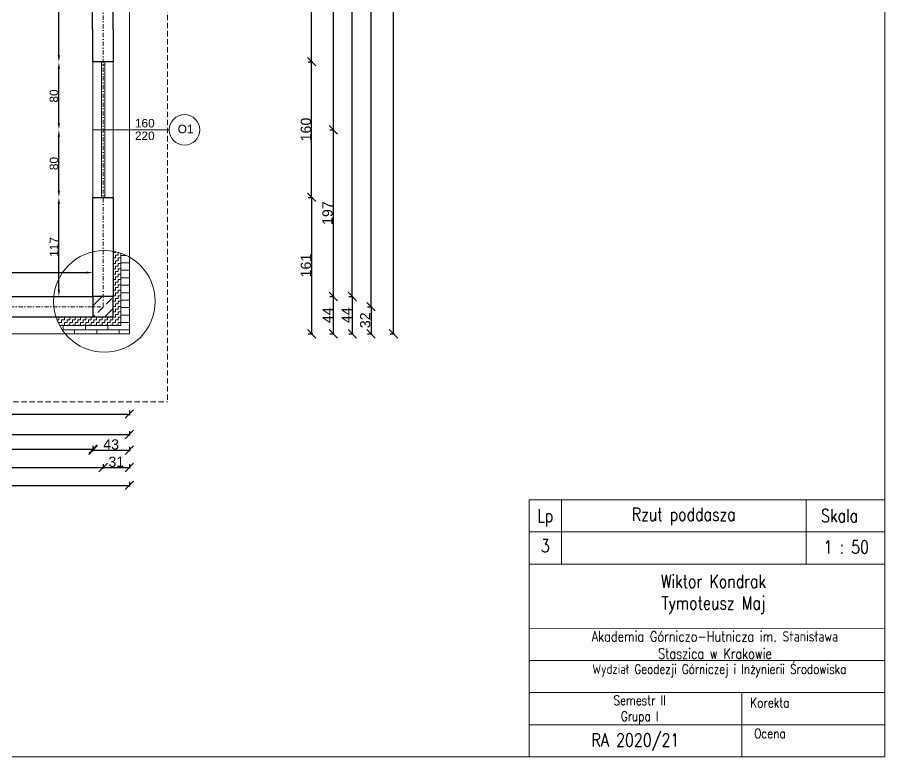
# Model space of a CAD drawing. Header units: millimetres. Extents: x -608 to 2171, y -318 to 1426.
# Drawn here: x 1148 to 2171, y -318 to 554 of the extents above; entities that cross this region are included whole.
import ezdxf

# ---------------------------------------------------------------- set-up
doc = ezdxf.new("R2010")
doc.units = ezdxf.units.MM
for name, pattern in [('ACAD_ISO02W100', [15, 12, -3]), ('DASHED2', [9.525, 6.35, -3.175]), ('KRESKAKROPKAX2', [50.8, 25.4, -12.7, 0, -12.7])]:
    doc.linetypes.add(name, pattern=pattern)
for name, color, linetype, lineweight in [('Detale', 1, 'Continuous', 30), ('osie', 7, 'KRESKAKROPKAX2', 13), ('sciany', 7, 'Continuous', 18), ('stolarka', 255, 'Continuous', 13), ('Wewnetrzne', 7, 'Continuous', 13), ('wymiary', 201, 'Continuous', 13)]:
    doc.layers.add(name, color=color, linetype=linetype, lineweight=lineweight)
doc.layers.add('Izolacja', color=7, linetype='Continuous')
doc.layers.add('Tabelka', color=7, linetype='Continuous')
doc.styles.get("Standard").update_dxf_attribs({"font": 'arial.ttf'})
doc.styles.add('styl1', font='simplex.shx', dxfattribs={"width": 0.8, "height": 125})
doc.dimstyles.new('ISO-25', dxfattribs={"dimtxt": 10, "dimasz": 8, "dimexe": 1.25, "dimexo": 0.625, "dimtad": 1, "dimdec": 0, "dimtxsty": 'Standard', "dimcen": 2.5, "dimadec": 0, "dimazin": 0, "dimtfac": 1, "dimtdec": 0, "dimtmove": 0, "dimatfit": 3, "dimfxl": 1, "dimarcsym": 0})
doc.dimstyles.new('wymiarowanie', dxfattribs={"dimtxt": 12, "dimasz": 10, "dimexe": 1.25, "dimexo": 0.625, "dimtad": 1, "dimdec": 0, "dimtxsty": 'Standard', "dimblk": 'OBLIQUE', "dimblk1": 'ARCHTICK', "dimblk2": 'OBLIQUE', "dimcen": 2.5, "dimadec": 0, "dimazin": 0, "dimtfac": 1, "dimtdec": 0, "dimtmove": 0, "dimatfit": 3, "dimldrblk": 'OBLIQUE', "dimfxl": 4, "dimfxlon": 1, "dimarcsym": 0})

# ---------------------------------------------------------------- blocks, each defined once
blk = doc.blocks.new('_Oblique')
at = {"color": 0, "linetype": 'ByBlock', "lineweight": -2}
blk.add_line((-0.5, -0.5), (0.5, 0.5), dxfattribs=at)
blk = doc.blocks.new('*D27')
at = {"layer": 'Defpoints', "color": 0, "transparency": 16777216}
for p in [(230.1, 180.4), (1280.1, 180.4), (1280.1, 1.7)]:
    blk.add_point(p, dxfattribs=at)
at = {"layer": 'wymiary', "color": 0, "lineweight": -2, "transparency": 16777216}
for p, q in [((230.1, 5.7), (230.1, 0.5)), ((230.1, 1.7), (1280.1, 1.7)), ((1280.1, 5.7), (1280.1, 0.5))]:
    blk.add_line(p, q, dxfattribs=at)
at = {"layer": 'wymiary', "color": 0, "lineweight": -2, "transparency": 16777216, "xscale": 10, "yscale": 10, "zscale": 10, "rotation": 180}
blk.add_blockref('_Oblique', (230.1, 1.7), dxfattribs=at)
at = {"layer": 'wymiary', "color": 0, "lineweight": -2, "transparency": 16777216, "xscale": 10, "yscale": 10, "zscale": 10}
blk.add_blockref('_Oblique', (1280.1, 1.7), dxfattribs=at)
at = {"layer": 'wymiary', "color": 0, "lineweight": 13, "transparency": 16777216, "insert": (755.1, 8.5), "char_height": 12, "attachment_point": 5}
blk.add_mtext('1050', dxfattribs=at)
blk = doc.blocks.new('_ArchTick')
at = {"color": 0, "linetype": 'ByBlock', "const_width": 0.15}
blk.add_lwpolyline([(-0.5, -0.5), (0.5, 0.5)], dxfattribs=at)
blk = doc.blocks.new('*D31')
at = {"layer": 'Defpoints', "color": 0, "transparency": 16777216}
for p in [(927.1, 212.4), (1249.1, 212.4), (1249.1, 22.7)]:
    blk.add_point(p, dxfattribs=at)
at = {"layer": 'wymiary', "color": 0, "lineweight": -2, "transparency": 16777216}
for p, q in [((927.1, 26.7), (927.1, 21.4)), ((927.1, 22.7), (1249.1, 22.7)), ((1249.1, 26.7), (1249.1, 21.4))]:
    blk.add_line(p, q, dxfattribs=at)
at = {"layer": 'wymiary', "color": 0, "lineweight": -2, "transparency": 16777216, "xscale": 10, "yscale": 10, "zscale": 10, "rotation": 180}
blk.add_blockref('_Oblique', (927.1, 22.7), dxfattribs=at)
at = {"layer": 'wymiary', "color": 0, "lineweight": -2, "transparency": 16777216, "xscale": 10, "yscale": 10, "zscale": 10}
blk.add_blockref('_Oblique', (1249.1, 22.7), dxfattribs=at)
at = {"layer": 'wymiary', "color": 0, "lineweight": 13, "transparency": 16777216, "insert": (1088.1, 29.4), "char_height": 12, "attachment_point": 5}
blk.add_mtext('322', dxfattribs=at)
blk = doc.blocks.new('*D32')
at = {"layer": 'Defpoints', "color": 0, "transparency": 16777216}
for p in [(1249.1, 212.4), (1280.1, 212.4), (1280.1, 22.7)]:
    blk.add_point(p, dxfattribs=at)
at = {"layer": 'wymiary', "color": 0, "lineweight": -2, "transparency": 16777216}
for p, q in [((1249.1, 26.7), (1249.1, 21.4)), ((1249.1, 22.7), (1280.1, 22.7)), ((1280.1, 26.7), (1280.1, 21.4))]:
    blk.add_line(p, q, dxfattribs=at)
at = {"layer": 'wymiary', "color": 0, "lineweight": -2, "transparency": 16777216, "xscale": 10, "yscale": 10, "zscale": 10, "rotation": 180}
blk.add_blockref('_Oblique', (1249.1, 22.7), dxfattribs=at)
at = {"layer": 'wymiary', "color": 0, "lineweight": -2, "transparency": 16777216, "xscale": 10, "yscale": 10, "zscale": 10}
blk.add_blockref('_Oblique', (1280.1, 22.7), dxfattribs=at)
at = {"layer": 'wymiary', "color": 0, "lineweight": 13, "transparency": 16777216, "insert": (1264.6, 29.4), "char_height": 12, "attachment_point": 5}
blk.add_mtext('31', dxfattribs=at)
blk = doc.blocks.new('*D38')
at = {"layer": 'Defpoints', "color": 0, "transparency": 16777216}
for p in [(939.1, 224.4), (1237.1, 224.4), (1237.1, 44.4)]:
    blk.add_point(p, dxfattribs=at)
at = {"layer": 'wymiary', "color": 0, "lineweight": -2, "transparency": 16777216}
for p, q in [((939.1, 48.4), (939.1, 43.2)), ((939.1, 44.4), (1237.1, 44.4)), ((1237.1, 48.4), (1237.1, 43.2))]:
    blk.add_line(p, q, dxfattribs=at)
at = {"layer": 'wymiary', "color": 0, "lineweight": -2, "transparency": 16777216, "xscale": 10, "yscale": 10, "zscale": 10, "rotation": 180}
blk.add_blockref('_Oblique', (939.1, 44.4), dxfattribs=at)
at = {"layer": 'wymiary', "color": 0, "lineweight": -2, "transparency": 16777216, "xscale": 10, "yscale": 10, "zscale": 10}
blk.add_blockref('_Oblique', (1237.1, 44.4), dxfattribs=at)
at = {"layer": 'wymiary', "color": 0, "lineweight": 13, "transparency": 16777216, "insert": (1088.1, 51.2), "char_height": 12, "attachment_point": 5}
blk.add_mtext('298', dxfattribs=at)
blk = doc.blocks.new('*D39')
at = {"layer": 'Defpoints', "color": 0, "transparency": 16777216}
for p in [(1237.1, 224.4), (1280.1, 224.4), (1280.1, 43.2)]:
    blk.add_point(p, dxfattribs=at)
at = {"layer": 'wymiary', "color": 0, "lineweight": -2, "transparency": 16777216}
for p, q in [((1237.1, 47.2), (1237.1, 41.9)), ((1237.1, 43.2), (1280.1, 43.2)), ((1280.1, 47.2), (1280.1, 41.9))]:
    blk.add_line(p, q, dxfattribs=at)
at = {"layer": 'wymiary', "color": 0, "lineweight": -2, "transparency": 16777216, "xscale": 10, "yscale": 10, "zscale": 10, "rotation": 180}
blk.add_blockref('_Oblique', (1237.1, 43.2), dxfattribs=at)
at = {"layer": 'wymiary', "color": 0, "lineweight": -2, "transparency": 16777216, "xscale": 10, "yscale": 10, "zscale": 10}
blk.add_blockref('_Oblique', (1280.1, 43.2), dxfattribs=at)
at = {"layer": 'wymiary', "color": 0, "lineweight": 13, "transparency": 16777216, "insert": (1258.6, 49.9), "char_height": 12, "attachment_point": 5}
blk.add_mtext('43', dxfattribs=at)
blk = doc.blocks.new('*D40')
at = {"layer": 'Defpoints', "color": 0, "transparency": 16777216}
for p in [(230.1, 180.4), (1280.1, 180.4), (1280.1, 61.7)]:
    blk.add_point(p, dxfattribs=at)
at = {"layer": 'wymiary', "color": 0, "lineweight": -2, "transparency": 16777216}
for p, q in [((230.1, 65.7), (230.1, 60.5)), ((230.1, 61.7), (1280.1, 61.7)), ((1280.1, 65.7), (1280.1, 60.5))]:
    blk.add_line(p, q, dxfattribs=at)
at = {"layer": 'wymiary', "color": 0, "lineweight": -2, "transparency": 16777216, "xscale": 10, "yscale": 10, "zscale": 10, "rotation": 180}
blk.add_blockref('_Oblique', (230.1, 61.7), dxfattribs=at)
at = {"layer": 'wymiary', "color": 0, "lineweight": -2, "transparency": 16777216, "xscale": 10, "yscale": 10, "zscale": 10}
blk.add_blockref('_Oblique', (1280.1, 61.7), dxfattribs=at)
at = {"layer": 'wymiary', "color": 0, "lineweight": 13, "transparency": 16777216, "insert": (755.1, 68.5), "char_height": 12, "attachment_point": 5}
blk.add_mtext('1050', dxfattribs=at)
blk = doc.blocks.new('*D41')
at = {"layer": 'Defpoints', "color": 0, "transparency": 16777216}
for p in [(230.1, 180.4), (1280.1, 180.4), (1280.1, 85.8)]:
    blk.add_point(p, dxfattribs=at)
at = {"layer": 'wymiary', "color": 0, "lineweight": -2, "transparency": 16777216}
for p, q in [((230.1, 89.8), (230.1, 84.5)), ((230.1, 85.8), (1280.1, 85.8)), ((1280.1, 89.8), (1280.1, 84.5))]:
    blk.add_line(p, q, dxfattribs=at)
at = {"layer": 'wymiary', "color": 0, "lineweight": -2, "transparency": 16777216, "xscale": 10, "yscale": 10, "zscale": 10, "rotation": 180}
blk.add_blockref('_Oblique', (230.1, 85.8), dxfattribs=at)
at = {"layer": 'wymiary', "color": 0, "lineweight": -2, "transparency": 16777216, "xscale": 10, "yscale": 10, "zscale": 10}
blk.add_blockref('_Oblique', (1280.1, 85.8), dxfattribs=at)
at = {"layer": 'wymiary', "color": 0, "lineweight": 13, "transparency": 16777216, "insert": (755.1, 92.5), "char_height": 12, "attachment_point": 5}
blk.add_mtext('1050', dxfattribs=at)
blk = doc.blocks.new('*D42')
at = {"layer": 'Defpoints', "color": 0, "transparency": 16777216}
for p in [(1280.1, 1024.4), (1591.8, 1024.4), (1280.1, 180.4)]:
    blk.add_point(p, dxfattribs=at)
at = {"layer": 'wymiary', "color": 0, "lineweight": -2, "transparency": 16777216}
for p, q in [((1587.8, 1024.4), (1593.1, 1024.4)), ((1591.8, 180.4), (1591.8, 1024.4)), ((1587.8, 180.4), (1593.1, 180.4))]:
    blk.add_line(p, q, dxfattribs=at)
at = {"layer": 'wymiary', "color": 0, "lineweight": -2, "transparency": 16777216, "xscale": 10, "yscale": 10, "zscale": 10}
for p, rotation in [((1591.8, 1024.4), 90), ((1591.8, 180.4), 270)]:
    blk.add_blockref('_Oblique', p, dxfattribs=dict(at, rotation=rotation))
at = {"layer": 'wymiary', "color": 0, "lineweight": 13, "transparency": 16777216, "insert": (1585.1, 602.4), "char_height": 12, "attachment_point": 5, "rotation": 90}
blk.add_mtext('844', dxfattribs=at)
blk = doc.blocks.new('*D43')
at = {"layer": 'Defpoints', "color": 0, "transparency": 16777216}
for p in [(1249.1, 212.4), (1249.1, 180.4), (1565.2, 180.4)]:
    blk.add_point(p, dxfattribs=at)
at = {"layer": 'wymiary', "color": 0, "lineweight": -2, "transparency": 16777216}
for p, q in [((1561.2, 212.4), (1566.4, 212.4)), ((1565.2, 212.4), (1565.2, 180.4)), ((1561.2, 180.4), (1566.4, 180.4))]:
    blk.add_line(p, q, dxfattribs=at)
at = {"layer": 'wymiary', "color": 0, "lineweight": -2, "transparency": 16777216, "xscale": 10, "yscale": 10, "zscale": 10}
for p, rotation in [((1565.2, 212.4), 90), ((1565.2, 180.4), 270)]:
    blk.add_blockref('_Oblique', p, dxfattribs=dict(at, rotation=rotation))
at = {"layer": 'wymiary', "color": 0, "lineweight": 13, "transparency": 16777216, "insert": (1558.4, 196.4), "char_height": 12, "attachment_point": 5, "rotation": 90}
blk.add_mtext('32', dxfattribs=at)
blk = doc.blocks.new('*D44')
at = {"layer": 'Defpoints', "color": 0, "transparency": 16777216}
for p in [(1248.1, 992.4), (1565.2, 992.4), (1249.1, 212.4)]:
    blk.add_point(p, dxfattribs=at)
at = {"layer": 'wymiary', "color": 0, "lineweight": -2, "transparency": 16777216}
for p, q in [((1561.2, 992.4), (1566.4, 992.4)), ((1565.2, 212.4), (1565.2, 992.4)), ((1561.2, 212.4), (1566.4, 212.4))]:
    blk.add_line(p, q, dxfattribs=at)
at = {"layer": 'wymiary', "color": 0, "lineweight": -2, "transparency": 16777216, "xscale": 10, "yscale": 10, "zscale": 10}
for p, rotation in [((1565.2, 992.4), 90), ((1565.2, 212.4), 270)]:
    blk.add_blockref('_Oblique', p, dxfattribs=dict(at, rotation=rotation))
at = {"layer": 'wymiary', "color": 0, "lineweight": 13, "transparency": 16777216, "insert": (1558.4, 602.4), "char_height": 12, "attachment_point": 5, "rotation": 90}
blk.add_mtext('780', dxfattribs=at)
blk = doc.blocks.new('*D46')
at = {"layer": 'Defpoints', "color": 0, "transparency": 16777216}
for p in [(1237.1, 224.4), (1237.1, 180.4), (1543.1, 180.4)]:
    blk.add_point(p, dxfattribs=at)
at = {"layer": 'wymiary', "color": 0, "lineweight": -2, "transparency": 16777216}
for p, q in [((1539.1, 224.4), (1544.3, 224.4)), ((1543.1, 224.4), (1543.1, 180.4)), ((1539.1, 180.4), (1544.3, 180.4))]:
    blk.add_line(p, q, dxfattribs=at)
at = {"layer": 'wymiary', "color": 0, "lineweight": -2, "transparency": 16777216, "xscale": 10, "yscale": 10, "zscale": 10}
for p, rotation in [((1543.1, 224.4), 90), ((1543.1, 180.4), 270)]:
    blk.add_blockref('_Oblique', p, dxfattribs=dict(at, rotation=rotation))
at = {"layer": 'wymiary', "color": 0, "lineweight": 13, "transparency": 16777216, "insert": (1536.5, 202.4), "char_height": 12, "attachment_point": 5, "rotation": 90}
blk.add_mtext('44', dxfattribs=at)
blk = doc.blocks.new('*D47')
at = {"layer": 'Defpoints', "color": 0, "transparency": 16777216}
for p in [(1236.1, 980.4), (1543.1, 980.4), (1237.1, 224.4)]:
    blk.add_point(p, dxfattribs=at)
at = {"layer": 'wymiary', "color": 0, "lineweight": -2, "transparency": 16777216}
for p, q in [((1539.1, 980.4), (1544.3, 980.4)), ((1543.1, 224.4), (1543.1, 980.4)), ((1539.1, 224.4), (1544.3, 224.4))]:
    blk.add_line(p, q, dxfattribs=at)
at = {"layer": 'wymiary', "color": 0, "lineweight": -2, "transparency": 16777216, "xscale": 10, "yscale": 10, "zscale": 10}
for p, rotation in [((1543.1, 980.4), 90), ((1543.1, 224.4), 270)]:
    blk.add_blockref('_Oblique', p, dxfattribs=dict(at, rotation=rotation))
at = {"layer": 'wymiary', "color": 0, "lineweight": 13, "transparency": 16777216, "insert": (1536.3, 602.4), "char_height": 12, "attachment_point": 5, "rotation": 90}
blk.add_mtext('756', dxfattribs=at)
blk = doc.blocks.new('*D50')
at = {"layer": 'Defpoints', "color": 0, "transparency": 16777216}
for p in [(1236.1, 783.4), (1236.1, 421.1), (1520.7, 421.1)]:
    blk.add_point(p, dxfattribs=at)
at = {"layer": 'wymiary', "color": 0, "lineweight": -2, "transparency": 16777216}
for p, q in [((1516.7, 783.4), (1521.9, 783.4)), ((1520.7, 783.4), (1520.7, 421.1)), ((1516.7, 421.1), (1521.9, 421.1))]:
    blk.add_line(p, q, dxfattribs=at)
at = {"layer": 'wymiary', "color": 0, "lineweight": -2, "transparency": 16777216, "xscale": 10, "yscale": 10, "zscale": 10}
for p, rotation in [((1520.7, 783.4), 90), ((1520.7, 421.1), 270)]:
    blk.add_blockref('_Oblique', p, dxfattribs=dict(at, rotation=rotation))
at = {"layer": 'wymiary', "color": 0, "lineweight": 13, "transparency": 16777216, "insert": (1513.9, 602.3), "char_height": 12, "attachment_point": 5, "rotation": 90}
blk.add_mtext('362', dxfattribs=at)
blk = doc.blocks.new('*D51')
at = {"layer": 'Defpoints', "color": 0, "transparency": 16777216}
for p in [(1237.1, 421.1), (1237.1, 224.4), (1520.7, 224.4)]:
    blk.add_point(p, dxfattribs=at)
at = {"layer": 'wymiary', "color": 0, "lineweight": -2, "transparency": 16777216}
for p, q in [((1516.7, 421.1), (1521.9, 421.1)), ((1520.7, 421.1), (1520.7, 224.4)), ((1516.7, 224.4), (1521.9, 224.4))]:
    blk.add_line(p, q, dxfattribs=at)
at = {"layer": 'wymiary', "color": 0, "lineweight": -2, "transparency": 16777216, "xscale": 10, "yscale": 10, "zscale": 10}
for p, rotation in [((1520.7, 421.1), 90), ((1520.7, 224.4), 270)]:
    blk.add_blockref('_Oblique', p, dxfattribs=dict(at, rotation=rotation))
at = {"layer": 'wymiary', "color": 0, "lineweight": 13, "transparency": 16777216, "insert": (1513.9, 322.8), "char_height": 12, "attachment_point": 5, "rotation": 90}
blk.add_mtext('197', dxfattribs=at)
blk = doc.blocks.new('*D52')
at = {"layer": 'Defpoints', "color": 0, "transparency": 16777216}
for p in [(1237.1, 224.4), (1237.1, 180.4), (1520.7, 180.4)]:
    blk.add_point(p, dxfattribs=at)
at = {"layer": 'wymiary', "color": 0, "lineweight": -2, "transparency": 16777216}
for p, q in [((1516.7, 224.4), (1521.9, 224.4)), ((1520.7, 224.4), (1520.7, 180.4)), ((1516.7, 180.4), (1521.9, 180.4))]:
    blk.add_line(p, q, dxfattribs=at)
at = {"layer": 'wymiary', "color": 0, "lineweight": -2, "transparency": 16777216, "xscale": 10, "yscale": 10, "zscale": 10}
for p, rotation in [((1520.7, 224.4), 90), ((1520.7, 180.4), 270)]:
    blk.add_blockref('_Oblique', p, dxfattribs=dict(at, rotation=rotation))
at = {"layer": 'wymiary', "color": 0, "lineweight": 13, "transparency": 16777216, "insert": (1514, 202.4), "char_height": 12, "attachment_point": 5, "rotation": 90}
blk.add_mtext('44', dxfattribs=at)
blk = doc.blocks.new('*D53')
at = {"layer": 'Defpoints', "color": 0, "transparency": 16777216}
for p in [(1261.1, 341.4), (1261.1, 180.4), (1495.1, 180.4)]:
    blk.add_point(p, dxfattribs=at)
at = {"layer": 'wymiary', "color": 0, "lineweight": -2, "transparency": 16777216}
for p, q in [((1491.1, 341.4), (1496.4, 341.4)), ((1495.1, 341.4), (1495.1, 180.4)), ((1491.1, 180.4), (1496.4, 180.4))]:
    blk.add_line(p, q, dxfattribs=at)
at = {"layer": 'wymiary', "color": 0, "lineweight": -2, "transparency": 16777216, "xscale": 10, "yscale": 10, "zscale": 10}
for p, rotation in [((1495.1, 341.4), 90), ((1495.1, 180.4), 270)]:
    blk.add_blockref('_Oblique', p, dxfattribs=dict(at, rotation=rotation))
at = {"layer": 'wymiary', "color": 0, "lineweight": 13, "transparency": 16777216, "insert": (1488.4, 260.9), "char_height": 12, "attachment_point": 5, "rotation": 90}
blk.add_mtext('161', dxfattribs=at)
blk = doc.blocks.new('*D54')
at = {"layer": 'Defpoints', "color": 0, "transparency": 16777216}
for p in [(1261.1, 501.4), (1495.1, 501.4), (1261.1, 341.4)]:
    blk.add_point(p, dxfattribs=at)
at = {"layer": 'wymiary', "color": 0, "lineweight": -2, "transparency": 16777216}
for p, q in [((1491.1, 501.4), (1496.4, 501.4)), ((1495.1, 341.4), (1495.1, 501.4)), ((1491.1, 341.4), (1496.4, 341.4))]:
    blk.add_line(p, q, dxfattribs=at)
at = {"layer": 'wymiary', "color": 0, "lineweight": -2, "transparency": 16777216, "xscale": 10, "yscale": 10, "zscale": 10}
for p, rotation in [((1495.1, 501.4), 90), ((1495.1, 341.4), 270)]:
    blk.add_blockref('_Oblique', p, dxfattribs=dict(at, rotation=rotation))
at = {"layer": 'wymiary', "color": 0, "lineweight": 13, "transparency": 16777216, "insert": (1488.4, 421.4), "char_height": 12, "attachment_point": 5, "rotation": 90}
blk.add_mtext('160', dxfattribs=at)
blk = doc.blocks.new('*D55')
at = {"layer": 'Defpoints', "color": 0, "transparency": 16777216}
for p in [(1260.1, 703.4), (1495.1, 703.4), (1261.1, 501.4)]:
    blk.add_point(p, dxfattribs=at)
at = {"layer": 'wymiary', "color": 0, "lineweight": -2, "transparency": 16777216}
for p, q in [((1491.1, 703.4), (1496.4, 703.4)), ((1495.1, 501.4), (1495.1, 703.4)), ((1491.1, 501.4), (1496.4, 501.4))]:
    blk.add_line(p, q, dxfattribs=at)
at = {"layer": 'wymiary', "color": 0, "lineweight": -2, "transparency": 16777216, "xscale": 10, "yscale": 10, "zscale": 10}
for p, rotation in [((1495.1, 703.4), 90), ((1495.1, 501.4), 270)]:
    blk.add_blockref('_Oblique', p, dxfattribs=dict(at, rotation=rotation))
at = {"layer": 'wymiary', "color": 0, "lineweight": 13, "transparency": 16777216, "insert": (1488.4, 602.4), "char_height": 12, "attachment_point": 5, "rotation": 90}
blk.add_mtext('202', dxfattribs=at)
blk = doc.blocks.new('*D81')
at = {"layer": 'Defpoints', "color": 0, "transparency": 16777216}
for p in [(939.1, 252.7), (1237.1, 252.7), (1237.1, 252.7)]:
    blk.add_point(p, dxfattribs=at)
at = {"layer": 'wymiary', "color": 0, "lineweight": -2, "transparency": 16777216}
blk.add_line((947.1, 252.7), (1229.1, 252.7), dxfattribs=at)
at = {"layer": 'wymiary', "color": 0, "transparency": 16777216}
for points in [[(947.1, 254), (947.1, 251.4), (939.1, 252.7)], [(1229.1, 254), (1229.1, 251.4), (1237.1, 252.7)]]:
    blk.add_solid(points, dxfattribs=at)
at = {"layer": 'wymiary', "color": 0, "lineweight": 13, "transparency": 16777216, "insert": (1088.1, 258.4), "char_height": 10, "attachment_point": 5}
blk.add_mtext('298', dxfattribs=at)
blk = doc.blocks.new('*D86')
at = {"layer": 'Defpoints', "color": 0, "transparency": 16777216}
for p in [(1196.9, 341.4), (1237.1, 341.4), (1237.1, 224.4)]:
    blk.add_point(p, dxfattribs=at)
at = {"layer": 'wymiary', "color": 0, "lineweight": -2, "transparency": 16777216}
blk.add_line((1196.9, 232.4), (1196.9, 333.4), dxfattribs=at)
at = {"layer": 'wymiary', "color": 0, "transparency": 16777216}
for points in [[(1195.5, 333.4), (1198.2, 333.4), (1196.9, 341.4)], [(1195.5, 232.4), (1198.2, 232.4), (1196.9, 224.4)]]:
    blk.add_solid(points, dxfattribs=at)
at = {"layer": 'wymiary', "color": 0, "lineweight": 13, "transparency": 16777216, "insert": (1191.2, 282.9), "char_height": 10, "attachment_point": 5, "rotation": 90}
blk.add_mtext('117', dxfattribs=at)
blk = doc.blocks.new('*D87')
at = {"layer": 'Defpoints', "color": 0, "transparency": 16777216}
for p in [(1196.9, 421.1), (1237.1, 421.1), (1237.1, 341.4)]:
    blk.add_point(p, dxfattribs=at)
at = {"layer": 'wymiary', "color": 0, "lineweight": -2, "transparency": 16777216}
blk.add_line((1196.9, 349.4), (1196.9, 413.1), dxfattribs=at)
at = {"layer": 'wymiary', "color": 0, "transparency": 16777216}
for points in [[(1195.5, 413.1), (1198.2, 413.1), (1196.9, 421.1)], [(1195.5, 349.4), (1198.2, 349.4), (1196.9, 341.4)]]:
    blk.add_solid(points, dxfattribs=at)
at = {"layer": 'wymiary', "color": 0, "lineweight": 13, "transparency": 16777216, "insert": (1191.1, 381.3), "char_height": 10, "attachment_point": 5, "rotation": 90}
blk.add_mtext('80', dxfattribs=at)
blk = doc.blocks.new('*D88')
at = {"layer": 'Defpoints', "color": 0, "transparency": 16777216}
for p in [(1196.9, 500.9), (1237.1, 500.9), (1237.1, 421.1)]:
    blk.add_point(p, dxfattribs=at)
at = {"layer": 'wymiary', "color": 0, "lineweight": -2, "transparency": 16777216}
blk.add_line((1196.9, 429.1), (1196.9, 492.9), dxfattribs=at)
at = {"layer": 'wymiary', "color": 0, "transparency": 16777216}
for points in [[(1195.5, 492.9), (1198.2, 492.9), (1196.9, 500.9)], [(1195.5, 429.1), (1198.2, 429.1), (1196.9, 421.1)]]:
    blk.add_solid(points, dxfattribs=at)
at = {"layer": 'wymiary', "color": 0, "lineweight": 13, "transparency": 16777216, "insert": (1191.1, 461), "char_height": 10, "attachment_point": 5, "rotation": 90}
blk.add_mtext('80', dxfattribs=at)
blk = doc.blocks.new('*D89')
at = {"layer": 'Defpoints', "color": 0, "transparency": 16777216}
for p in [(1196.9, 677), (1237.1, 677), (1237.1, 500.9)]:
    blk.add_point(p, dxfattribs=at)
at = {"layer": 'wymiary', "color": 0, "lineweight": -2, "transparency": 16777216}
blk.add_line((1196.9, 508.9), (1196.9, 669), dxfattribs=at)
at = {"layer": 'wymiary', "color": 0, "transparency": 16777216}
for points in [[(1195.5, 669), (1198.2, 669), (1196.9, 677)], [(1195.5, 508.9), (1198.2, 508.9), (1196.9, 500.9)]]:
    blk.add_solid(points, dxfattribs=at)
at = {"layer": 'wymiary', "color": 0, "lineweight": 13, "transparency": 16777216, "insert": (1191.1, 588.9), "char_height": 10, "attachment_point": 5, "rotation": 90}
blk.add_mtext('176', dxfattribs=at)

msp = doc.modelspace()

# ---------------------------------------------------------------- hatches: boundary and pattern name
at = {"layer": 'Detale', "lineweight": 18}
h = msp.add_hatch(dxfattribs=at)
h.set_pattern_fill('ZIGZAG', color=256)
h.set_pattern_definition([(0, (0, 0), (3.175, 3.175), [3.175, -3.175]), (90, (3.175, 0), (-3.175, 3.175), [3.175, -3.175])])
h.paths.add_polyline_path([(1270.1, 275.5, 0.038796), (1261.1, 277.8), (1261.1, 224.4), (1261.1, 200.4), (1237.1, 200.4), (1193.5, 200.4, 0.045363), (1197.7, 190.4), (1270.1, 190.4)])
h = msp.add_hatch(dxfattribs=at)
h.set_pattern_fill('AR-BRSTD', color=256, scale=0.13)
h.paths.add_polyline_path([(1280.1, 271, 0.04578), (1270.1, 275.5), (1270.1, 190.4), (1197.7, 190.4, 0.050373), (1204.4, 180.4), (1261.1, 180.4), (1280.1, 180.4)])
at = {"layer": 'sciany', "lineweight": 18}
h = msp.add_hatch(dxfattribs=at)
h.set_pattern_fill('ANSI33', color=256, scale=3)
h.paths.add_polyline_path([(274.1, 212.4), (262.1, 212.4), (262.1, 224.4), (250.1, 224.4), (250.1, 200.4), (274.1, 200.4)])
h.paths.add_polyline_path([(274.1, 224.4), (262.1, 224.4), (262.1, 212.4), (274.1, 212.4)], flags=17)
h.paths.add_polyline_path([(415.1, 224.4), (391.1, 224.4), (391.1, 212.4), (403.1, 212.4), (415.1, 212.4)])
h.paths.add_polyline_path([(415.1, 212.4), (403.1, 212.4), (391.1, 212.4), (391.1, 200.4), (415.1, 200.4)])
h.paths.add_polyline_path([(556.1, 224.4), (532.1, 224.4), (532.1, 212.4), (544.1, 212.4), (556.1, 212.4)])
h.paths.add_polyline_path([(556.1, 212.4), (544.1, 212.4), (532.1, 212.4), (532.1, 200.4), (556.1, 200.4)])
h.paths.add_polyline_path([(685.1, 224.4), (673.1, 224.4), (673.1, 212.4), (685.1, 212.4)])
h.paths.add_polyline_path([(697.1, 224.4), (685.1, 224.4), (685.1, 212.4), (697.1, 212.4)])
h.paths.add_polyline_path([(697.1, 212.4), (685.1, 212.4), (673.1, 212.4), (673.1, 200.4), (697.1, 200.4)])
h.paths.add_polyline_path([(967.1, 224.4), (955.1, 224.4), (955.1, 212.4), (967.1, 212.4)])
h.paths.add_polyline_path([(979.1, 224.4), (967.1, 224.4), (967.1, 212.4), (979.1, 212.4)])
h.paths.add_polyline_path([(979.1, 212.4), (967.1, 212.4), (955.1, 212.4), (955.1, 200.4), (979.1, 200.4)])
h.paths.add_polyline_path([(1120.1, 224.4), (1096.1, 224.4), (1096.1, 212.4), (1108.1, 212.4), (1120.1, 212.4)])
h.paths.add_polyline_path([(1120.1, 212.4), (1108.1, 212.4), (1096.1, 212.4), (1096.1, 200.4), (1120.1, 200.4)])
h.paths.add_polyline_path([(1261.1, 224.4), (1249.1, 224.4), (1249.1, 212.4), (1237.1, 212.4), (1237.1, 200.4), (1261.1, 200.4)])
h.paths.add_polyline_path([(1249.1, 224.4), (1237.1, 224.4), (1237.1, 212.4), (1249.1, 212.4)], flags=17)

# ---------------------------------------------------------------- linework, layer by layer
at = {"layer": 'Detale', "lineweight": 13}
for p, q in [((1270.1, 275.5), (1270.1, 190.4)), ((1270.1, 190.4), (1197.7, 190.4))]:
    msp.add_line(p, q, dxfattribs=at)
msp.add_circle((1250.6, 218.7), 60, dxfattribs=at)
at = {"layer": 'Izolacja', "lineweight": 13}
for p, q in [((1280.1, 1004.4), (1280.1, 180.4)), ((1261.1, 180.4), (230.1, 180.4)), ((1261.1, 180.4), (1280.1, 180.4))]:
    msp.add_line(p, q, dxfattribs=at)
at = {"layer": 'osie', "lineweight": 13, "ltscale": 0.2}
msp.add_line((1249.1, 212.4), (1249.1, 605.4), dxfattribs=at)
at = {"layer": 'osie', "linetype": 'KRESKAKROPKAX2', "lineweight": 13, "ltscale": 0.2}
msp.add_line((1108.1, 212.4), (1249.1, 212.4), dxfattribs=at)
at = {"layer": 'sciany', "lineweight": 25}
for p, q in [((1237.1, 501.4), (1236.1, 703.4)), ((1260.1, 703.4), (1261.1, 501.4)), ((1261.1, 501.4), (1237.1, 501.4)), ((1237.1, 224.4), (1237.1, 341.4)), ((1237.1, 341.4), (1261.1, 341.4)), ((1261.1, 341.4), (1261.1, 224.4))]:
    msp.add_line(p, q, dxfattribs=at)
at = {"layer": 'sciany', "linetype": 'ACAD_ISO02W100', "lineweight": 13}
for p, q in [((1237.1, 341.4), (1237.1, 501.4)), ((1261.1, 341.4), (1261.1, 501.4))]:
    msp.add_line(p, q, dxfattribs=at)
at = {"layer": 'sciany', "lineweight": 25}
for points in [[(939.1, 224.4), (1237.1, 224.4)], [(274.1, 200.4), (1237.1, 200.4)]]:
    msp.add_lwpolyline(points, dxfattribs=at)
msp.add_lwpolyline([(1237.1, 224.4), (1237.1, 200.4), (1261.1, 200.4), (1261.1, 224.4)], close=True, dxfattribs=at)
at = {"layer": 'stolarka', "lineweight": 13}
for p, q in [((1237.1, 500.9), (1237.1, 341.4)), ((1247.1, 501.4), (1247.1, 341.4)), ((1247.1, 498.4), (1251, 498.3)), ((1251, 501.4), (1251, 341.4)), ((1261.1, 341.4), (1261, 500.9)), ((1247.1, 343.4), (1251, 343.4))]:
    msp.add_line(p, q, dxfattribs=at)
at = {"layer": 'Tabelka', "lineweight": 13}
for p, q in [((1751.8, -15.3), (1751.8, -318.4)), ((1751.8, -15.3), (2171.3, -15.3)), ((1751.8, -15.3), (1789.8, -15.6)), ((1789.8, -15.6), (1789.8, -91.2)), ((2171.3, -15.3), (2078.5, -15.4)), ((2078.5, -15.4), (2078.5, -91.2)), ((1751.8, -53.3), (2171.3, -53.3)), ((2171.3, -91.2), (1751.8, -91.2)), ((1751.8, -91.2), (1751.9, -129.2)), ((2171.3, -167.2), (1751.8, -166.8)), ((1751.8, -204.8), (2171.3, -204.8)), ((2171.3, -242.8), (1751.8, -242.8)), ((2002.6, -318.4), (2002.6, -242.8)), ((1751.8, -280.7), (2171.3, -280.7))]:
    msp.add_line(p, q, dxfattribs=at)
msp.add_lwpolyline([(2171.3, 1425.9), (2171.3, -318.4), (-607, -318.4), (-607, 1425.9)], close=True, dxfattribs=at)
at = {"layer": 'Wewnetrzne', "linetype": 'DASHED2', "lineweight": 13}
for p in [(1325.1, 1004.4), (200.1, 100.4)]:
    msp.add_line(p, (1325.1, 100.4), dxfattribs=at)
at = {"layer": 'wymiary', "lineweight": 13}
msp.add_line((1237.1, 421.1), (1327.1, 421.1), dxfattribs=at)
msp.add_circle((1345.1, 421), 18, dxfattribs=at)

# ---------------------------------------------------------------- texts
at = {"layer": 'Tabelka', "lineweight": 13, "attachment_point": 1, "style": 'styl1'}
for s, insert, char_height, width in [('\\pxqc;Lp', (1751.8, -26.3), 15.34, 37.958), ('\\pxqc;Rzut poddasza', (1789.8, -24.7), 15.342, 288.696), ('\\pxqc;Skala', (2099.1, -26.3), 15.342, 37.958), ('\\pxqc;3', (1751.8, -61.9), 15.34, 37.958), ('\\pxqc;1 : 50', (2090, -63.5), 15.342, 71.903), ('\\pxqc;Wiktor Kondrak\\PTymoteusz Maj', (1635.7, -103.7), 15.342, 666.996), ('\\pxqc;Akademia Górniczo-Hutnicza im. Stanisława Staszica w Krakowie', (1804.3, -170.4), 12.201, 333.572), ('\\pxqc;Wydział Geodezji Górniczej i Inżynierii Środowiska ', (1823.3, -209.5), 11.187, 305.846), ('\\pxqc;Semestr II\\PGrupa I', (1790.2, -246.3), 11.26, 184.046), ('\\pxqc;Korekta', (1972.4, -249), 11.339, 126.933), ('\\pxqc;Ocena', (1972.4, -285.4), 11.339, 126.933), ('\\pxqc;RA 2020/21', (1751.8, -291.1), 15.342, 250.757)]:
    msp.add_mtext(s, dxfattribs=dict(at, insert=insert, char_height=char_height, width=width))
at = {"layer": 'wymiary', "lineweight": 13}
for s, p in [('160', (1286.6, 423.9)), ('O1', (1337.1, 417.1)), ('220', (1286.6, 409))]:
    msp.add_text(s, height=10, dxfattribs=at).set_placement(p)

# ---------------------------------------------------------------- dimensions: what is measured, and where the dimension line sits
for base, p1, p2, picture, middle in [((1591.8, 1024.4), (1280.1, 180.4), (1280.1, 1024.4), '*D42', (1585.1, 602.4)), ((1565.2, 992.4), (1249.1, 212.4), (1248.1, 992.4), '*D44', (1558.4, 602.4)), ((1543.1, 980.4), (1237.1, 224.4), (1236.1, 980.4), '*D47', (1536.3, 602.4)), ((1520.7, 421.1), (1236.1, 783.4), (1236.1, 421.1), '*D50', (1513.9, 602.3)), ((1495.1, 703.4), (1261.1, 501.4), (1260.1, 703.4), '*D55', (1488.4, 602.4)), ((1495.1, 501.4), (1261.1, 341.4), (1261.1, 501.4), '*D54', (1488.4, 421.4)), ((1520.7, 224.4), (1237.1, 421.1), (1237.1, 224.4), '*D51', (1513.9, 322.8)), ((1543.1, 180.4), (1237.1, 224.4), (1237.1, 180.4), '*D46', (1536.5, 202.4)), ((1520.7, 180.4), (1237.1, 224.4), (1237.1, 180.4), '*D52', (1514, 202.4)), ((1565.2, 180.4), (1249.1, 212.4), (1249.1, 180.4), '*D43', (1558.4, 196.4))]:
    dim = msp.add_linear_dim(base=base, p1=p1, p2=p2, angle=90, dimstyle='wymiarowanie', dxfattribs=at)
    dim.commit()
    dim.dimension.update_dxf_attribs({"geometry": picture, "text_midpoint": middle})
for base, p1, p2, picture, middle in [((1196.9, 677), (1237.1, 500.9), (1237.1, 677), '*D89', (1191.1, 588.9)), ((1196.9, 421.1), (1237.1, 341.4), (1237.1, 421.1), '*D87', (1191.1, 381.3)), ((1196.9, 341.4), (1237.1, 224.4), (1237.1, 341.4), '*D86', (1191.2, 282.9))]:
    dim = msp.add_linear_dim(base=base, p1=p1, p2=p2, angle=90, dimstyle='ISO-25', override={"dimse1": 1, "dimse2": 1}, dxfattribs=at)
    dim.commit()
    dim.dimension.update_dxf_attribs({"geometry": picture, "text_midpoint": middle})
dim = msp.add_aligned_dim(p1=(1237.1, 421.1), p2=(1237.1, 500.9), distance=40.2, dimstyle='ISO-25', override={"dimse1": 1, "dimse2": 1}, dxfattribs=at)
dim.commit()
dim.dimension.update_dxf_attribs({"geometry": '*D88', "text_midpoint": (1191.1, 461)})
dim = msp.add_aligned_dim(p1=(1261.1, 341.4), p2=(1261.1, 180.4), distance=234, dimstyle='wymiarowanie', dxfattribs=at)
dim.commit()
dim.dimension.update_dxf_attribs({"geometry": '*D53', "text_midpoint": (1488.4, 260.9)})
dim = msp.add_linear_dim(base=(1237.1, 252.7), p1=(939.1, 252.7), p2=(1237.1, 252.7), dimstyle='ISO-25', override={"dimse1": 1, "dimse2": 1}, dxfattribs=at)
dim.commit()
dim.dimension.update_dxf_attribs({"geometry": '*D81', "text_midpoint": (1088.1, 258.4)})
for base, p1, p2, picture, middle in [((1237.1, 44.4), (939.1, 224.4), (1237.1, 224.4), '*D38', (1088.1, 51.2)), ((1280.1, 43.2), (1237.1, 224.4), (1280.1, 224.4), '*D39', (1258.6, 49.9)), ((1249.1, 22.7), (927.1, 212.4), (1249.1, 212.4), '*D31', (1088.1, 29.4)), ((1280.1, 22.7), (1249.1, 212.4), (1280.1, 212.4), '*D32', (1264.6, 29.4)), ((1280.1, 1.7), (230.1, 180.4), (1280.1, 180.4), '*D27', (755.1, 8.5)), ((1280.1, 61.7), (230.1, 180.4), (1280.1, 180.4), '*D40', (755.1, 68.5)), ((1280.1, 85.8), (230.1, 180.4), (1280.1, 180.4), '*D41', (755.1, 92.5))]:
    dim = msp.add_linear_dim(base=base, p1=p1, p2=p2, dimstyle='wymiarowanie', dxfattribs=at)
    dim.commit()
    dim.dimension.update_dxf_attribs({"geometry": picture, "text_midpoint": middle})

doc.saveas('drawing.dxf')
